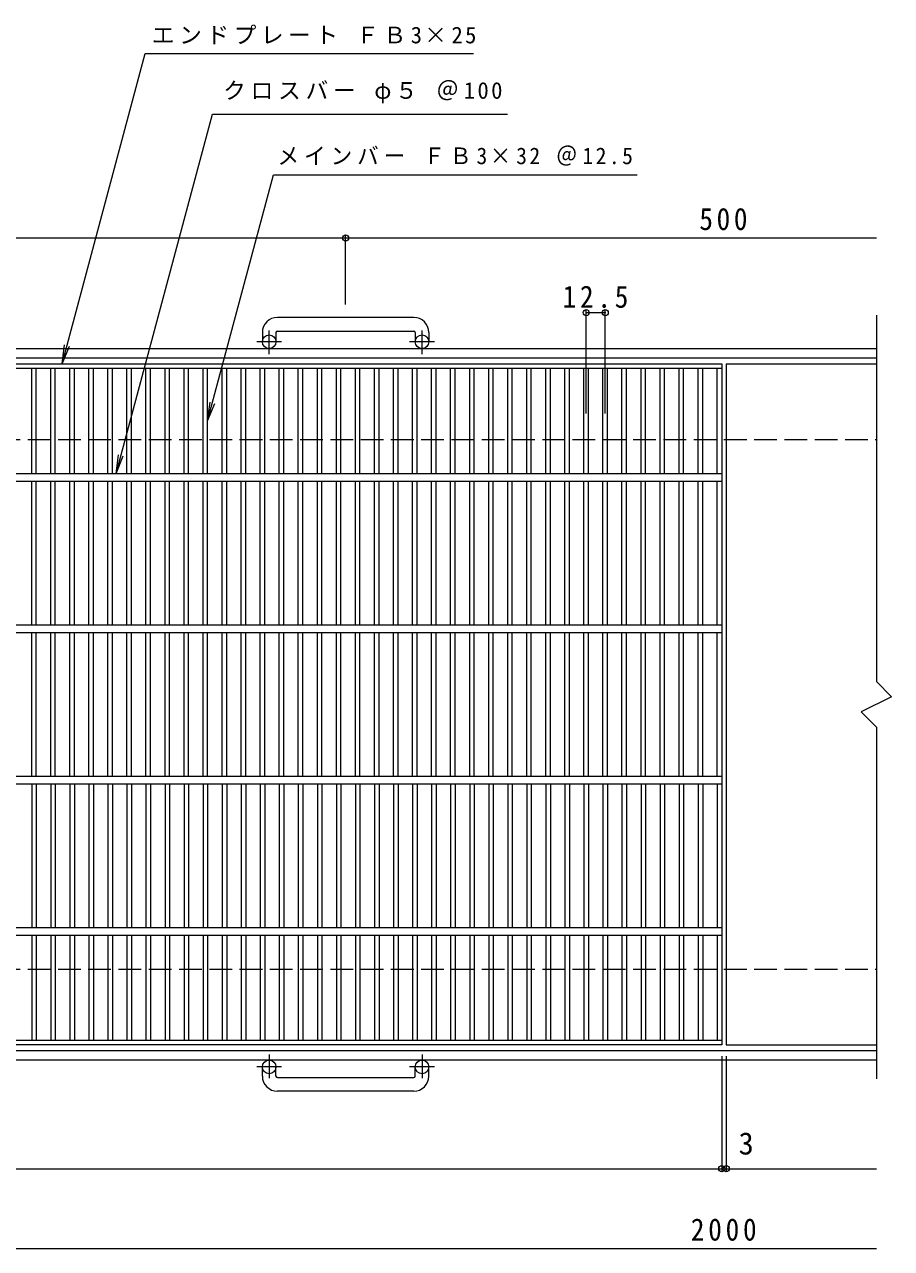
# Model space of a CAD drawing. Units: millimetres, scale not verified. Extents: x -878 to 882, y -687 to 660.
# Drawn here: x -304 to 269, y -149 to 660 of the extents above; entities that cross this region are included whole.
import ezdxf
from ezdxf.enums import TextEntityAlignment as Align

# ---------------------------------------------------------------- set-up
doc = ezdxf.new("R2010")
doc.units = ezdxf.units.MM
doc.header["$LTSCALE"] = 5
doc.header["$PDMODE"] = 32
doc.header["$PDSIZE"] = 4
doc.linetypes.add('CHAIN1', pattern=[8, 5, -1, 1, -1])
doc.linetypes.add('DASHED3', pattern=[4, 3, -1])
for name, color, linetype, lineweight in [('A-1_ピット', 2, 'Continuous', 9), ('A-2_蓋', 3, 'Continuous', 9), ('A-4_寸法', 7, 'Continuous', 9)]:
    doc.layers.add(name, color=color, linetype=linetype, lineweight=lineweight)
doc.styles.add('ＭＳ ゴシック', font='')
doc.styles.get('ＭＳ ゴシック').set_extended_font_data('MS Gothic')

msp = doc.modelspace()

# ---------------------------------------------------------------- linework, layer by layer
at = {"layer": 'A-1_ピット'}
for p, q in [((-46.351, 466.458), (-136.351, 466.458)), ((259.356, 468.025), (259.356, 225.858)), ((-146.351, 456.458), (-146.351, 450.358)), ((-137.352, 456.458), (-137.352, 450.358)), ((-136.352, 457.458), (-46.351, 457.458)), ((-45.351, 456.458), (-45.351, 450.358)), ((-36.352, 456.458), (-36.352, 450.358)), ((-841.351, 445.858), (259.356, 445.858)), ((-841.351, 439.858), (259.356, 439.858)), ((259.356, 195.858), (259.356, -36.546)), ((259.356, -18.142), (-841.351, -18.142)), ((259.356, -24.142), (-841.351, -24.142)), ((-146.351, -34.742), (-146.351, -28.642)), ((-137.352, -34.742), (-137.352, -28.642)), ((-45.351, -34.742), (-45.351, -28.642)), ((-36.352, -34.742), (-36.352, -28.642)), ((-136.352, -35.742), (-46.351, -35.742)), ((-46.351, -44.742), (-136.351, -44.742))]:
    msp.add_line(p, q, dxfattribs=at)
at = {"layer": 'A-1_ピット', "linetype": 'CHAIN1'}
for p, q in [((-141.851, 442.251), (-141.851, 457.848)), ((-40.852, 442.251), (-40.852, 457.848)), ((-133.689, 450.358), (-150.096, 450.358)), ((-32.688, 450.358), (-49.096, 450.358)), ((-141.851, -20.535), (-141.851, -36.132)), ((-40.852, -20.535), (-40.852, -36.132)), ((-133.689, -28.642), (-150.096, -28.642)), ((-32.688, -28.642), (-49.096, -28.642))]:
    msp.add_line(p, q, dxfattribs=at)
at = {"layer": 'A-1_ピット', "linetype": 'DASHED3'}
for p, q in [((-841.351, 385.858), (259.356, 385.858)), ((-841.351, 35.857), (259.356, 35.857))]:
    msp.add_line(p, q, dxfattribs=at)
at = {"layer": 'A-1_ピット'}
msp.add_lwpolyline([(259.356, 225.858), (269.356, 215.858), (249.356, 205.858), (259.356, 195.858)], dxfattribs=at)
for centre in [(-141.851, 450.358), (-40.852, 450.358), (-141.851, -28.642), (-40.852, -28.642)]:
    msp.add_circle(centre, 4.5, dxfattribs=at)
for centre, radius, start, end in [((-136.351, 456.458), 10, 90, 180), ((-46.351, 456.458), 10, 0, 90), ((-136.352, 456.458), 1, 90, 180), ((-46.351, 456.458), 1, 0, 90), ((-136.351, -34.742), 10, 180, 270), ((-136.352, -34.742), 1, 180, 270), ((-46.351, -34.742), 10, 270, 0), ((-46.351, -34.742), 1, 270, 0)]:
    msp.add_arc(centre, radius, start, end, dxfattribs=at)
at = {"layer": 'A-2_蓋'}
for p, q in [((-839.851, 435.858), (157.149, 435.858)), ((-839.851, 432.859), (157.149, 432.859)), ((-298.723, 363.358), (-298.723, 432.858)), ((-295.723, 363.358), (-295.723, 432.858)), ((-286.143, 363.358), (-286.143, 432.858)), ((-283.142, 363.358), (-283.142, 432.858)), ((-273.562, 363.358), (-273.562, 432.858)), ((-270.562, 363.358), (-270.562, 432.858)), ((-260.982, 363.358), (-260.982, 432.858)), ((-257.981, 363.358), (-257.981, 432.858)), ((-248.401, 363.358), (-248.401, 432.858)), ((-245.401, 363.358), (-245.401, 432.858)), ((-235.82, 363.358), (-235.82, 432.858)), ((-232.82, 363.358), (-232.82, 432.858)), ((-223.24, 363.358), (-223.24, 432.858)), ((-220.239, 363.358), (-220.239, 432.858)), ((-210.659, 363.358), (-210.659, 432.858)), ((-207.659, 363.358), (-207.659, 432.858)), ((-198.079, 363.358), (-198.079, 432.858)), ((-195.078, 363.358), (-195.078, 432.858)), ((-185.498, 363.358), (-185.498, 432.858)), ((-182.498, 363.358), (-182.498, 432.858)), ((-172.918, 363.358), (-172.918, 432.858)), ((-169.917, 363.358), (-169.917, 432.858)), ((-160.337, 363.358), (-160.337, 432.858)), ((-157.336, 363.358), (-157.336, 432.858)), ((-147.756, 363.358), (-147.756, 432.858)), ((-144.756, 363.358), (-144.756, 432.858)), ((-135.176, 363.358), (-135.176, 432.858)), ((-132.175, 363.358), (-132.175, 432.858)), ((-122.595, 363.358), (-122.595, 432.858)), ((-119.595, 363.358), (-119.595, 432.858)), ((-110.015, 363.358), (-110.015, 432.858)), ((-107.014, 363.358), (-107.014, 432.858)), ((-97.434, 363.358), (-97.434, 432.858)), ((-94.434, 363.358), (-94.434, 432.858)), ((-84.853, 363.358), (-84.853, 432.858)), ((-81.853, 363.358), (-81.853, 432.858)), ((-72.273, 363.358), (-72.273, 432.858)), ((-69.272, 363.358), (-69.272, 432.858)), ((-59.692, 363.358), (-59.692, 432.858)), ((-56.692, 363.358), (-56.692, 432.858)), ((-47.112, 363.358), (-47.112, 432.858)), ((-44.111, 363.358), (-44.111, 432.858)), ((-34.531, 363.358), (-34.531, 432.858)), ((-31.531, 363.358), (-31.531, 432.858)), ((-21.951, 363.358), (-21.951, 432.858)), ((-18.95, 363.358), (-18.95, 432.858)), ((-9.37, 363.358), (-9.37, 432.858)), ((-6.369, 363.358), (-6.369, 432.858)), ((3.211, 363.358), (3.211, 432.858)), ((6.211, 363.358), (6.211, 432.858)), ((15.791, 363.358), (15.791, 432.858)), ((18.792, 363.358), (18.792, 432.858)), ((28.372, 363.358), (28.372, 432.858)), ((31.372, 363.358), (31.372, 432.858)), ((40.952, 363.358), (40.952, 432.858)), ((43.953, 363.358), (43.953, 432.858)), ((53.533, 363.358), (53.533, 432.858)), ((56.533, 363.358), (56.533, 432.858)), ((66.114, 363.358), (66.114, 432.858)), ((69.114, 363.358), (69.114, 432.858)), ((78.694, 363.358), (78.694, 432.858)), ((81.695, 363.358), (81.695, 432.858)), ((91.275, 363.358), (91.275, 432.858)), ((94.275, 363.358), (94.275, 432.858)), ((103.855, 363.358), (103.855, 432.858)), ((106.856, 363.358), (106.856, 432.858)), ((116.436, 363.358), (116.436, 432.858)), ((119.436, 363.358), (119.436, 432.858)), ((129.016, 363.358), (129.016, 432.858)), ((132.017, 363.358), (132.017, 432.858)), ((141.597, 363.358), (141.597, 432.858)), ((144.598, 363.358), (144.598, 432.858)), ((154.15, 363.358), (154.15, 432.858)), ((157.149, 435.858), (157.149, -14.142)), ((160.149, 435.858), (160.149, -14.142)), ((160.149, 435.858), (259.356, 435.858)), ((-839.851, 363.358), (157.149, 363.358)), ((-839.851, 358.358), (157.149, 358.358)), ((-298.723, 263.358), (-298.723, 358.358)), ((-295.723, 263.358), (-295.723, 358.358)), ((-286.143, 263.358), (-286.143, 358.358)), ((-283.142, 263.358), (-283.142, 358.358)), ((-273.562, 263.358), (-273.562, 358.358)), ((-270.562, 263.358), (-270.562, 358.358)), ((-260.982, 263.358), (-260.982, 358.358)), ((-257.981, 263.358), (-257.981, 358.358)), ((-248.401, 263.358), (-248.401, 358.358)), ((-245.401, 263.358), (-245.401, 358.358)), ((-235.82, 263.358), (-235.82, 358.358)), ((-232.82, 263.358), (-232.82, 358.358)), ((-223.24, 263.358), (-223.24, 358.358)), ((-220.239, 263.358), (-220.239, 358.358)), ((-210.659, 263.358), (-210.659, 358.358)), ((-207.659, 263.358), (-207.659, 358.358)), ((-198.079, 263.358), (-198.079, 358.358)), ((-195.078, 263.358), (-195.078, 358.358)), ((-185.498, 263.358), (-185.498, 358.358)), ((-182.498, 263.358), (-182.498, 358.358)), ((-172.918, 263.358), (-172.918, 358.358)), ((-169.917, 263.358), (-169.917, 358.358)), ((-160.337, 263.358), (-160.337, 358.358)), ((-157.336, 263.358), (-157.336, 358.358)), ((-147.756, 263.358), (-147.756, 358.358)), ((-144.756, 263.358), (-144.756, 358.358)), ((-135.176, 263.358), (-135.176, 358.358)), ((-132.175, 263.358), (-132.175, 358.358)), ((-122.595, 263.358), (-122.595, 358.358)), ((-119.595, 263.358), (-119.595, 358.358)), ((-110.015, 263.358), (-110.015, 358.358)), ((-107.014, 263.358), (-107.014, 358.358)), ((-97.434, 263.358), (-97.434, 358.358)), ((-94.434, 263.358), (-94.434, 358.358)), ((-84.853, 263.358), (-84.853, 358.358)), ((-81.853, 263.358), (-81.853, 358.358)), ((-72.273, 263.358), (-72.273, 358.358)), ((-69.272, 263.358), (-69.272, 358.358)), ((-59.692, 263.358), (-59.692, 358.358)), ((-56.692, 263.358), (-56.692, 358.358)), ((-47.112, 263.358), (-47.112, 358.358)), ((-44.111, 263.358), (-44.111, 358.358)), ((-34.531, 263.358), (-34.531, 358.358)), ((-31.531, 263.358), (-31.531, 358.358)), ((-21.951, 263.358), (-21.951, 358.358)), ((-18.95, 263.358), (-18.95, 358.358)), ((-9.37, 263.358), (-9.37, 358.358)), ((-6.369, 263.358), (-6.369, 358.358)), ((3.211, 263.358), (3.211, 358.358)), ((6.211, 263.358), (6.211, 358.358)), ((15.791, 263.358), (15.791, 358.358)), ((18.792, 263.358), (18.792, 358.358)), ((28.372, 263.358), (28.372, 358.358)), ((31.372, 263.358), (31.372, 358.358)), ((40.952, 263.358), (40.952, 358.358)), ((43.953, 263.358), (43.953, 358.358)), ((53.533, 263.358), (53.533, 358.358)), ((56.533, 263.358), (56.533, 358.358)), ((66.114, 263.358), (66.114, 358.358)), ((69.114, 263.358), (69.114, 358.358)), ((78.694, 263.358), (78.694, 358.358)), ((81.695, 263.358), (81.695, 358.358)), ((91.275, 263.358), (91.275, 358.358)), ((94.275, 263.358), (94.275, 358.358)), ((103.855, 263.358), (103.855, 358.358)), ((106.856, 263.358), (106.856, 358.358)), ((116.436, 263.358), (116.436, 358.358)), ((119.436, 263.358), (119.436, 358.358)), ((129.016, 263.358), (129.016, 358.358)), ((132.017, 263.358), (132.017, 358.358)), ((141.597, 263.358), (141.597, 358.358)), ((144.598, 263.358), (144.598, 358.358)), ((154.15, 263.358), (154.15, 358.358)), ((-839.851, 263.358), (157.149, 263.358)), ((-839.851, 258.358), (157.149, 258.358)), ((-298.723, 163.358), (-298.723, 258.358)), ((-295.723, 163.358), (-295.723, 258.358)), ((-286.143, 163.358), (-286.143, 258.358)), ((-283.142, 163.358), (-283.142, 258.358)), ((-273.562, 163.358), (-273.562, 258.358)), ((-270.562, 163.358), (-270.562, 258.358)), ((-260.982, 163.358), (-260.982, 258.358)), ((-257.981, 163.358), (-257.981, 258.358)), ((-248.401, 163.358), (-248.401, 258.358)), ((-245.401, 163.358), (-245.401, 258.358)), ((-235.82, 163.358), (-235.82, 258.358)), ((-232.82, 163.358), (-232.82, 258.358)), ((-223.24, 163.358), (-223.24, 258.358)), ((-220.239, 163.358), (-220.239, 258.358)), ((-210.659, 163.358), (-210.659, 258.358)), ((-207.659, 163.358), (-207.659, 258.358)), ((-198.079, 163.358), (-198.079, 258.358)), ((-195.078, 163.358), (-195.078, 258.358)), ((-185.498, 163.358), (-185.498, 258.358)), ((-182.498, 163.358), (-182.498, 258.358)), ((-172.918, 163.358), (-172.918, 258.358)), ((-169.917, 163.358), (-169.917, 258.358)), ((-160.337, 163.358), (-160.337, 258.358)), ((-157.336, 163.358), (-157.336, 258.358)), ((-147.756, 163.358), (-147.756, 258.358)), ((-144.756, 163.358), (-144.756, 258.358)), ((-135.176, 163.358), (-135.176, 258.358)), ((-132.175, 163.358), (-132.175, 258.358)), ((-122.595, 163.358), (-122.595, 258.358)), ((-119.595, 163.358), (-119.595, 258.358)), ((-110.015, 163.358), (-110.015, 258.358)), ((-107.014, 163.358), (-107.014, 258.358)), ((-97.434, 163.358), (-97.434, 258.358)), ((-94.434, 163.358), (-94.434, 258.358)), ((-84.853, 163.358), (-84.853, 258.358)), ((-81.853, 163.358), (-81.853, 258.358)), ((-72.273, 163.358), (-72.273, 258.358)), ((-69.272, 163.358), (-69.272, 258.358)), ((-59.692, 163.358), (-59.692, 258.358)), ((-56.692, 163.358), (-56.692, 258.358)), ((-47.112, 163.358), (-47.112, 258.358)), ((-44.111, 163.358), (-44.111, 258.358)), ((-34.531, 163.358), (-34.531, 258.358)), ((-31.531, 163.358), (-31.531, 258.358)), ((-21.951, 163.358), (-21.951, 258.358)), ((-18.95, 163.358), (-18.95, 258.358)), ((-9.37, 163.358), (-9.37, 258.358)), ((-6.369, 163.358), (-6.369, 258.358)), ((3.211, 163.358), (3.211, 258.358)), ((6.211, 163.358), (6.211, 258.358)), ((15.791, 163.358), (15.791, 258.358)), ((18.792, 163.358), (18.792, 258.358)), ((28.372, 163.358), (28.372, 258.358)), ((31.372, 163.358), (31.372, 258.358)), ((40.952, 163.358), (40.952, 258.358)), ((43.953, 163.358), (43.953, 258.358)), ((53.533, 163.358), (53.533, 258.358)), ((56.533, 163.358), (56.533, 258.358)), ((66.114, 163.358), (66.114, 258.358)), ((69.114, 163.358), (69.114, 258.358)), ((78.694, 163.358), (78.694, 258.358)), ((81.695, 163.358), (81.695, 258.358)), ((91.275, 163.358), (91.275, 258.358)), ((94.275, 163.358), (94.275, 258.358)), ((103.855, 163.358), (103.855, 258.358)), ((106.856, 163.358), (106.856, 258.358)), ((116.436, 163.358), (116.436, 258.358)), ((119.436, 163.358), (119.436, 258.358)), ((129.016, 163.358), (129.016, 258.358)), ((132.017, 163.358), (132.017, 258.358)), ((141.597, 163.358), (141.597, 258.358)), ((144.598, 163.358), (144.598, 258.358)), ((154.15, 163.358), (154.15, 258.358)), ((-839.851, 163.358), (157.149, 163.358)), ((-839.851, 158.358), (157.149, 158.358)), ((-298.723, 158.358), (-298.723, 63.358)), ((-295.723, 158.358), (-295.723, 63.358)), ((-286.143, 158.358), (-286.143, 63.358)), ((-283.142, 158.358), (-283.142, 63.358)), ((-273.562, 158.358), (-273.562, 63.358)), ((-270.562, 158.358), (-270.562, 63.358)), ((-260.982, 158.358), (-260.982, 63.358)), ((-257.981, 158.358), (-257.981, 63.358)), ((-248.401, 158.358), (-248.401, 63.358)), ((-245.401, 158.358), (-245.401, 63.358)), ((-235.82, 158.358), (-235.82, 63.358)), ((-232.82, 158.358), (-232.82, 63.358)), ((-223.24, 158.358), (-223.24, 63.358)), ((-220.239, 158.358), (-220.239, 63.358)), ((-210.659, 158.358), (-210.659, 63.358)), ((-207.659, 158.358), (-207.659, 63.358)), ((-198.079, 158.358), (-198.079, 63.358)), ((-195.078, 158.358), (-195.078, 63.358)), ((-185.498, 158.358), (-185.498, 63.358)), ((-182.498, 158.358), (-182.498, 63.358)), ((-172.918, 158.358), (-172.918, 63.358)), ((-169.917, 158.358), (-169.917, 63.358)), ((-160.337, 158.358), (-160.337, 63.358)), ((-157.336, 158.358), (-157.336, 63.358)), ((-147.756, 158.358), (-147.756, 63.358)), ((-144.756, 158.358), (-144.756, 63.358)), ((-135.176, 158.358), (-135.176, 63.358)), ((-132.175, 158.358), (-132.175, 63.358)), ((-122.595, 158.358), (-122.595, 63.358)), ((-119.595, 158.358), (-119.595, 63.358)), ((-110.015, 158.358), (-110.015, 63.358)), ((-107.014, 158.358), (-107.014, 63.358)), ((-97.434, 158.358), (-97.434, 63.358)), ((-94.434, 158.358), (-94.434, 63.358)), ((-84.853, 158.358), (-84.853, 63.358)), ((-81.853, 158.358), (-81.853, 63.358)), ((-72.273, 158.358), (-72.273, 63.358)), ((-69.272, 158.358), (-69.272, 63.358)), ((-59.692, 158.358), (-59.692, 63.358)), ((-56.692, 158.358), (-56.692, 63.358)), ((-47.112, 158.358), (-47.112, 63.358)), ((-44.111, 158.358), (-44.111, 63.358)), ((-34.531, 158.358), (-34.531, 63.358)), ((-31.531, 158.358), (-31.531, 63.358)), ((-21.951, 158.358), (-21.951, 63.358)), ((-18.95, 158.358), (-18.95, 63.358)), ((-9.37, 158.358), (-9.37, 63.358)), ((-6.369, 158.358), (-6.369, 63.358)), ((3.211, 158.358), (3.211, 63.358)), ((6.211, 158.358), (6.211, 63.358)), ((15.791, 158.358), (15.791, 63.358)), ((18.792, 158.358), (18.792, 63.358)), ((28.372, 158.358), (28.372, 63.358)), ((31.372, 158.358), (31.372, 63.358)), ((40.952, 158.358), (40.952, 63.358)), ((43.953, 158.358), (43.953, 63.358)), ((53.533, 158.358), (53.533, 63.358)), ((56.533, 158.358), (56.533, 63.358)), ((66.114, 158.358), (66.114, 63.358)), ((69.114, 158.358), (69.114, 63.358)), ((78.694, 158.358), (78.694, 63.358)), ((81.695, 158.358), (81.695, 63.358)), ((91.275, 158.358), (91.275, 63.358)), ((94.275, 158.358), (94.275, 63.358)), ((103.855, 158.358), (103.855, 63.358)), ((106.856, 158.358), (106.856, 63.358)), ((116.436, 158.358), (116.436, 63.358)), ((119.436, 158.358), (119.436, 63.358)), ((129.016, 158.358), (129.016, 63.358)), ((132.017, 158.358), (132.017, 63.358)), ((141.597, 158.358), (141.597, 63.358)), ((144.598, 158.358), (144.598, 63.358)), ((154.15, 158.358), (154.15, 63.358)), ((-839.851, 63.358), (157.149, 63.358)), ((-839.851, 58.358), (157.149, 58.358)), ((-298.723, 58.358), (-298.723, -11.142)), ((-295.723, 58.358), (-295.723, -11.142)), ((-286.143, 58.358), (-286.143, -11.142)), ((-283.142, 58.358), (-283.142, -11.142)), ((-273.562, 58.358), (-273.562, -11.142)), ((-270.562, 58.358), (-270.562, -11.142)), ((-260.982, 58.358), (-260.982, -11.142)), ((-257.981, 58.358), (-257.981, -11.142)), ((-248.401, 58.358), (-248.401, -11.142)), ((-245.401, 58.358), (-245.401, -11.142)), ((-235.82, 58.358), (-235.82, -11.142)), ((-232.82, 58.358), (-232.82, -11.142)), ((-223.24, 58.358), (-223.24, -11.142)), ((-220.239, 58.358), (-220.239, -11.142)), ((-210.659, 58.358), (-210.659, -11.142)), ((-207.659, 58.358), (-207.659, -11.142)), ((-198.079, 58.358), (-198.079, -11.142)), ((-195.078, 58.358), (-195.078, -11.142)), ((-185.498, 58.358), (-185.498, -11.142)), ((-182.498, 58.358), (-182.498, -11.142)), ((-172.918, 58.358), (-172.918, -11.142)), ((-169.917, 58.358), (-169.917, -11.142)), ((-160.337, 58.358), (-160.337, -11.142)), ((-157.336, 58.358), (-157.336, -11.142)), ((-147.756, 58.358), (-147.756, -11.142)), ((-144.756, 58.358), (-144.756, -11.142)), ((-135.176, 58.358), (-135.176, -11.142)), ((-132.175, 58.358), (-132.175, -11.142)), ((-122.595, 58.358), (-122.595, -11.142)), ((-119.595, 58.358), (-119.595, -11.142)), ((-110.015, 58.358), (-110.015, -11.142)), ((-107.014, 58.358), (-107.014, -11.142)), ((-97.434, 58.358), (-97.434, -11.142)), ((-94.434, 58.358), (-94.434, -11.142)), ((-84.853, 58.358), (-84.853, -11.142)), ((-81.853, 58.358), (-81.853, -11.142)), ((-72.273, 58.358), (-72.273, -11.142)), ((-69.272, 58.358), (-69.272, -11.142)), ((-59.692, 58.358), (-59.692, -11.142)), ((-56.692, 58.358), (-56.692, -11.142)), ((-47.112, 58.358), (-47.112, -11.142)), ((-44.111, 58.358), (-44.111, -11.142)), ((-34.531, 58.358), (-34.531, -11.142)), ((-31.531, 58.358), (-31.531, -11.142)), ((-21.951, 58.358), (-21.951, -11.142)), ((-18.95, 58.358), (-18.95, -11.142)), ((-9.37, 58.358), (-9.37, -11.142)), ((-6.369, 58.358), (-6.369, -11.142)), ((3.211, 58.358), (3.211, -11.142)), ((6.211, 58.358), (6.211, -11.142)), ((15.791, 58.358), (15.791, -11.142)), ((18.792, 58.358), (18.792, -11.142)), ((28.372, 58.358), (28.372, -11.142)), ((31.372, 58.358), (31.372, -11.142)), ((40.952, 58.358), (40.952, -11.142)), ((43.953, 58.358), (43.953, -11.142)), ((53.533, 58.358), (53.533, -11.142)), ((56.533, 58.358), (56.533, -11.142)), ((66.114, 58.358), (66.114, -11.142)), ((69.114, 58.358), (69.114, -11.142)), ((78.694, 58.358), (78.694, -11.142)), ((81.695, 58.358), (81.695, -11.142)), ((91.275, 58.358), (91.275, -11.142)), ((94.275, 58.358), (94.275, -11.142)), ((103.855, 58.358), (103.855, -11.142)), ((106.856, 58.358), (106.856, -11.142)), ((116.436, 58.358), (116.436, -11.142)), ((119.436, 58.358), (119.436, -11.142)), ((129.016, 58.358), (129.016, -11.142)), ((132.017, 58.358), (132.017, -11.142)), ((141.597, 58.358), (141.597, -11.142)), ((144.598, 58.358), (144.598, -11.142)), ((154.15, 58.358), (154.15, -11.142)), ((157.149, -11.142), (-839.851, -11.142)), ((157.149, -14.142), (-839.851, -14.142)), ((160.149, -14.142), (259.356, -14.142))]:
    msp.add_line(p, q, dxfattribs=at)
at = {"layer": 'A-4_寸法'}
for p, q in [((-841.351, 518.931), (259.356, 518.931)), ((-91.351, 474.951), (-91.351, 520.431)), ((67.614, 403.029), (67.614, 471.09)), ((67.614, 469.59), (80.194, 469.59)), ((80.194, 403.029), (80.194, 471.09)), ((-278.657, 435.858), (-277.026, 448.251)), ((-278.657, 435.858), (-273.874, 447.407)), ((-182.498, 398.108), (-180.866, 410.501)), ((-182.498, 398.108), (-177.714, 409.656)), ((-242.989, 363.358), (-241.358, 375.751)), ((-242.989, 363.358), (-238.206, 374.906)), ((157.149, -21.642), (157.149, -97.433)), ((160.149, -21.642), (160.149, -97.433)), ((-877.679, -95.933), (259.356, -95.933)), ((-841.351, -148.636), (259.356, -148.636))]:
    msp.add_line(p, q, dxfattribs=at)
for points in [[(-278.657, 435.858), (-223.77, 640.701), (-6.915, 640.701)], [(-242.989, 363.358), (-179.393, 600.701), (15.593, 600.701)], [(-182.498, 398.108), (-138.931, 560.701), (101.266, 560.701)]]:
    msp.add_lwpolyline(points, dxfattribs=at)
for p in [(-91.351, 518.931), (67.614, 469.59), (80.194, 469.59), (157.149, -95.933), (160.149, -95.933)]:
    msp.add_point(p, dxfattribs=at)

# ---------------------------------------------------------------- texts
at = {"layer": 'A-4_寸法', "color": 2, "style": 'ＭＳ ゴシック'}
msp.add_text('3', height=14.66, dxfattribs=at).set_placement((168.331, -90.933), align=Align.BOTTOM_LEFT)
at = {"layer": 'A-4_寸法', "char_height": 11, "attachment_point": 7, "style": 'ＭＳ ゴシック'}
for s, insert in [('\\T1.2;エンドプレート\\~ＦＢ3×25', (-219.347, 646.85)), ('\\T1.21;クロスバー\\~φ５\\~＠100', (-172.248, 607.897)), ('\\T1.23;\\W0.95;メインバー\\~ＦＢ3×32\\~＠12.5', (-136.325, 566.653))]:
    msp.add_mtext(s, dxfattribs=dict(at, insert=insert))
at = {"layer": 'A-4_寸法', "color": 2, "char_height": 14.66, "attachment_point": 7, "style": 'ＭＳ ゴシック'}
for s, insert in [('\\T1.27;\\W0.9;500', (142.399, 523.932)), ('\\T1.28;\\W0.9;12.5', (52.029, 472.59)), ('\\T1.28;\\W0.9;2000', (136.774, -143.636))]:
    msp.add_mtext(s, dxfattribs=dict(at, insert=insert))

doc.saveas('drawing.dxf')
